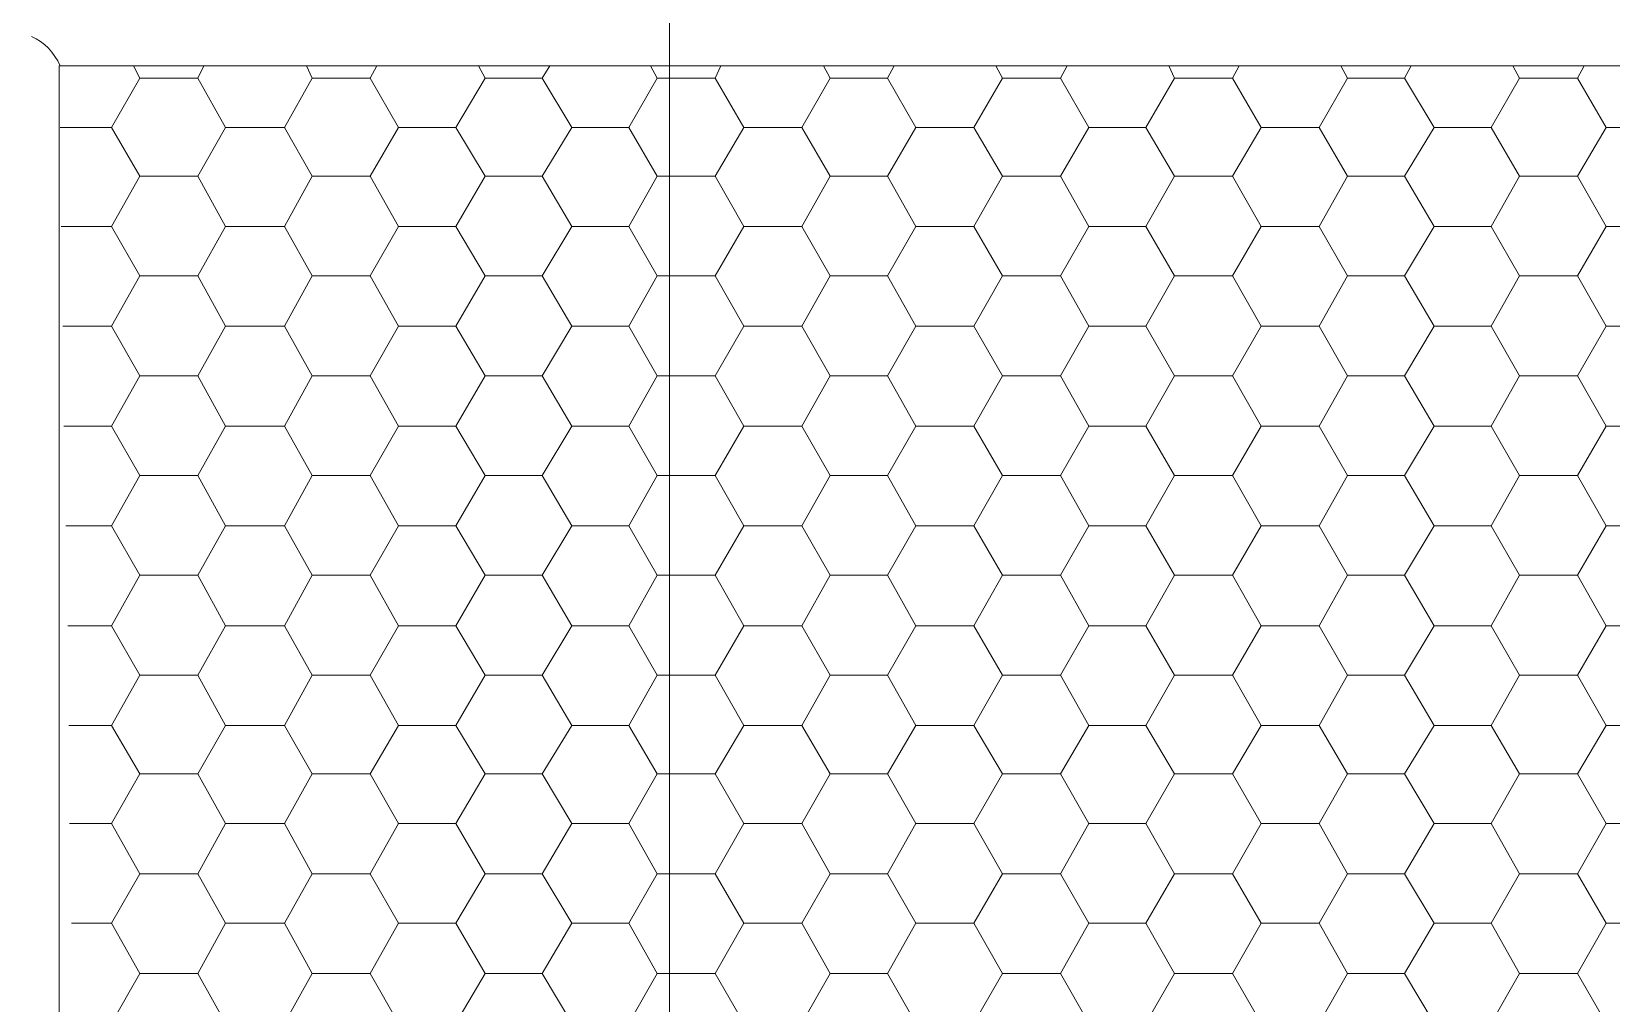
# Model space of a CAD drawing. Header units: millimetres. Extents: x 2928 to 3112, y 1220 to 1280.
# Drawn here: x 3058.327 to 3061.075, y 1273.326 to 1275.017 of the extents above; entities that cross this region are included whole.
import ezdxf

# ---------------------------------------------------------------- set-up
doc = ezdxf.new("R2010")
doc.units = ezdxf.units.MM

msp = doc.modelspace()

# ---------------------------------------------------------------- linework, layer by layer
at = {"color": 253, "linetype": 'Continuous', "lineweight": 5, "true_color": 0x9a9a9a}
msp.add_lwpolyline([(3059.43672, 1267.33264), (3059.43672, 1276.2559), (3061.07416, 1276.2559)], dxfattribs=at)
at = {"color": 7, "linetype": 'Continuous', "lineweight": 5, "true_color": 0x000007}
for points in [[(3062.94813, 1274.95752), (3058.37486, 1274.95752), (3058.37486, 1268.15632), (3062.94813, 1268.15632)], [(3058.37486, 1268.15632), (3058.37486, 1274.95752), (3058.37486, 1274.95752)]]:
    msp.add_lwpolyline(points, dxfattribs=at)
at = {"color": 9, "linetype": 'Continuous', "lineweight": 13, "true_color": 0xbababa}
for points in [[(3058.51544, 1274.93602), (3058.50387, 1274.95752), (3058.50387, 1274.95752)], [(3058.61634, 1274.93602), (3058.62626, 1274.95752), (3058.62626, 1274.95752)], [(3058.81482, 1274.93602), (3058.80489, 1274.95752), (3058.80489, 1274.95752)], [(3058.91571, 1274.93602), (3058.92729, 1274.95752), (3058.92729, 1274.95752)], [(3059.11584, 1274.93602), (3059.10426, 1274.95752), (3059.10426, 1274.95752)], [(3059.21508, 1274.93602), (3059.22831, 1274.95752), (3059.22831, 1274.95752)], [(3059.41521, 1274.93602), (3059.40364, 1274.95752), (3059.40364, 1274.95752)], [(3059.51611, 1274.93602), (3059.52603, 1274.95752), (3059.52603, 1274.95752)], [(3059.71624, 1274.93602), (3059.70466, 1274.95752), (3059.70466, 1274.95752)], [(3059.81548, 1274.93602), (3059.82706, 1274.95752), (3059.82706, 1274.95752)], [(3060.01561, 1274.93602), (3060.00403, 1274.95752), (3060.00403, 1274.95752)], [(3060.11651, 1274.93602), (3060.12808, 1274.95752), (3060.12808, 1274.95752)], [(3060.31498, 1274.93602), (3060.30506, 1274.95752), (3060.30506, 1274.95752)], [(3060.41588, 1274.93602), (3060.42745, 1274.95752), (3060.42745, 1274.95752)], [(3060.61601, 1274.93602), (3060.60443, 1274.95752), (3060.60443, 1274.95752)], [(3060.71525, 1274.93602), (3060.72683, 1274.95752), (3060.72683, 1274.95752)], [(3060.91538, 1274.93602), (3060.9038, 1274.95752), (3060.9038, 1274.95752)], [(3061.01627, 1274.93602), (3061.02785, 1274.95752), (3061.02785, 1274.95752)], [(3058.46582, 1274.85001), (3058.51544, 1274.93602), (3058.51544, 1274.93602)], [(3058.51544, 1274.93602), (3058.61634, 1274.93602), (3058.61634, 1274.93602)], [(3058.6643, 1274.85001), (3058.61634, 1274.93602), (3058.61634, 1274.93602)], [(3058.76685, 1274.85001), (3058.81482, 1274.93602), (3058.81482, 1274.93602)], [(3058.81482, 1274.93602), (3058.91571, 1274.93602), (3058.91571, 1274.93602)], [(3058.96533, 1274.85001), (3058.91571, 1274.93602), (3058.91571, 1274.93602)], [(3059.06457, 1274.85001), (3059.11584, 1274.93602), (3059.11584, 1274.93602)], [(3059.11584, 1274.93602), (3059.21508, 1274.93602), (3059.21508, 1274.93602)], [(3059.26636, 1274.85001), (3059.21508, 1274.93602), (3059.21508, 1274.93602)], [(3059.36559, 1274.85001), (3059.41521, 1274.93602), (3059.41521, 1274.93602)], [(3059.41521, 1274.93602), (3059.51611, 1274.93602), (3059.51611, 1274.93602)], [(3059.56573, 1274.85001), (3059.51611, 1274.93602), (3059.51611, 1274.93602)], [(3059.66662, 1274.85001), (3059.71624, 1274.93602), (3059.71624, 1274.93602)], [(3059.71624, 1274.93602), (3059.81548, 1274.93602), (3059.81548, 1274.93602)], [(3059.8651, 1274.85001), (3059.81548, 1274.93602), (3059.81548, 1274.93602)], [(3059.96599, 1274.85001), (3060.01561, 1274.93602), (3060.01561, 1274.93602)], [(3060.01561, 1274.93602), (3060.11651, 1274.93602), (3060.11651, 1274.93602)], [(3060.16612, 1274.85001), (3060.11651, 1274.93602), (3060.11651, 1274.93602)], [(3060.26536, 1274.85001), (3060.31498, 1274.93602), (3060.31498, 1274.93602)], [(3060.31498, 1274.93602), (3060.41588, 1274.93602), (3060.41588, 1274.93602)], [(3060.4655, 1274.85001), (3060.41588, 1274.93602), (3060.41588, 1274.93602)], [(3060.56639, 1274.85001), (3060.61601, 1274.93602), (3060.61601, 1274.93602)], [(3060.61601, 1274.93602), (3060.71525, 1274.93602), (3060.71525, 1274.93602)], [(3060.76652, 1274.85001), (3060.71525, 1274.93602), (3060.71525, 1274.93602)], [(3060.86576, 1274.85001), (3060.91538, 1274.93602), (3060.91538, 1274.93602)], [(3060.91538, 1274.93602), (3061.01627, 1274.93602), (3061.01627, 1274.93602)], [(3061.06589, 1274.85001), (3061.01627, 1274.93602), (3061.01627, 1274.93602)], [(3058.37651, 1274.85001), (3058.46582, 1274.85001), (3058.46582, 1274.85001)], [(3058.51544, 1274.76566), (3058.46582, 1274.85001), (3058.46582, 1274.85001)], [(3058.61634, 1274.76566), (3058.6643, 1274.85001), (3058.6643, 1274.85001)], [(3058.6643, 1274.85001), (3058.76685, 1274.85001), (3058.76685, 1274.85001)], [(3058.81482, 1274.76566), (3058.76685, 1274.85001), (3058.76685, 1274.85001)], [(3058.91571, 1274.76566), (3058.96533, 1274.85001), (3058.96533, 1274.85001)], [(3058.96533, 1274.85001), (3059.06457, 1274.85001), (3059.06457, 1274.85001)], [(3059.11584, 1274.76566), (3059.06457, 1274.85001), (3059.06457, 1274.85001)], [(3059.21508, 1274.76566), (3059.26636, 1274.85001), (3059.26636, 1274.85001)], [(3059.26636, 1274.85001), (3059.36559, 1274.85001), (3059.36559, 1274.85001)], [(3059.41521, 1274.76566), (3059.36559, 1274.85001), (3059.36559, 1274.85001)], [(3059.51611, 1274.76566), (3059.56573, 1274.85001), (3059.56573, 1274.85001)], [(3059.56573, 1274.85001), (3059.66662, 1274.85001), (3059.66662, 1274.85001)], [(3059.71624, 1274.76566), (3059.66662, 1274.85001), (3059.66662, 1274.85001)], [(3059.81548, 1274.76566), (3059.8651, 1274.85001), (3059.8651, 1274.85001)], [(3059.8651, 1274.85001), (3059.96599, 1274.85001), (3059.96599, 1274.85001)], [(3060.01561, 1274.76566), (3059.96599, 1274.85001), (3059.96599, 1274.85001)], [(3060.11651, 1274.76566), (3060.16612, 1274.85001), (3060.16612, 1274.85001)], [(3060.16612, 1274.85001), (3060.26536, 1274.85001), (3060.26536, 1274.85001)], [(3060.31498, 1274.76566), (3060.26536, 1274.85001), (3060.26536, 1274.85001)], [(3060.41588, 1274.76566), (3060.4655, 1274.85001), (3060.4655, 1274.85001)], [(3060.4655, 1274.85001), (3060.56639, 1274.85001), (3060.56639, 1274.85001)], [(3060.61601, 1274.76566), (3060.56639, 1274.85001), (3060.56639, 1274.85001)], [(3060.71525, 1274.76566), (3060.76652, 1274.85001), (3060.76652, 1274.85001)], [(3060.76652, 1274.85001), (3060.86576, 1274.85001), (3060.86576, 1274.85001)], [(3060.91538, 1274.76566), (3060.86576, 1274.85001), (3060.86576, 1274.85001)], [(3061.01627, 1274.76566), (3061.06589, 1274.85001), (3061.06589, 1274.85001)], [(3061.06589, 1274.85001), (3061.16679, 1274.85001), (3061.16679, 1274.85001)], [(3058.46582, 1274.678), (3058.51544, 1274.76566), (3058.51544, 1274.76566)], [(3058.51544, 1274.76566), (3058.61634, 1274.76566), (3058.61634, 1274.76566)], [(3058.6643, 1274.678), (3058.61634, 1274.76566), (3058.61634, 1274.76566)], [(3058.76685, 1274.678), (3058.81482, 1274.76566), (3058.81482, 1274.76566)], [(3058.81482, 1274.76566), (3058.91571, 1274.76566), (3058.91571, 1274.76566)], [(3058.96533, 1274.678), (3058.91571, 1274.76566), (3058.91571, 1274.76566)], [(3059.06457, 1274.678), (3059.11584, 1274.76566), (3059.11584, 1274.76566)], [(3059.11584, 1274.76566), (3059.21508, 1274.76566), (3059.21508, 1274.76566)], [(3059.26636, 1274.678), (3059.21508, 1274.76566), (3059.21508, 1274.76566)], [(3059.36559, 1274.678), (3059.41521, 1274.76566), (3059.41521, 1274.76566)], [(3059.41521, 1274.76566), (3059.51611, 1274.76566), (3059.51611, 1274.76566)], [(3059.56573, 1274.678), (3059.51611, 1274.76566), (3059.51611, 1274.76566)], [(3059.66662, 1274.678), (3059.71624, 1274.76566), (3059.71624, 1274.76566)], [(3059.71624, 1274.76566), (3059.81548, 1274.76566), (3059.81548, 1274.76566)], [(3059.8651, 1274.678), (3059.81548, 1274.76566), (3059.81548, 1274.76566)], [(3059.96599, 1274.678), (3060.01561, 1274.76566), (3060.01561, 1274.76566)], [(3060.01561, 1274.76566), (3060.11651, 1274.76566), (3060.11651, 1274.76566)], [(3060.16612, 1274.678), (3060.11651, 1274.76566), (3060.11651, 1274.76566)], [(3060.26536, 1274.678), (3060.31498, 1274.76566), (3060.31498, 1274.76566)], [(3060.31498, 1274.76566), (3060.41588, 1274.76566), (3060.41588, 1274.76566)], [(3060.4655, 1274.678), (3060.41588, 1274.76566), (3060.41588, 1274.76566)], [(3060.56639, 1274.678), (3060.61601, 1274.76566), (3060.61601, 1274.76566)], [(3060.61601, 1274.76566), (3060.71525, 1274.76566), (3060.71525, 1274.76566)], [(3060.76652, 1274.678), (3060.71525, 1274.76566), (3060.71525, 1274.76566)], [(3060.86576, 1274.678), (3060.91538, 1274.76566), (3060.91538, 1274.76566)], [(3060.91538, 1274.76566), (3061.01627, 1274.76566), (3061.01627, 1274.76566)], [(3061.06589, 1274.678), (3061.01627, 1274.76566), (3061.01627, 1274.76566)], [(3058.37816, 1274.678), (3058.46582, 1274.678), (3058.46582, 1274.678)], [(3058.51544, 1274.59199), (3058.46582, 1274.678), (3058.46582, 1274.678)], [(3058.61634, 1274.59199), (3058.6643, 1274.678), (3058.6643, 1274.678)], [(3058.6643, 1274.678), (3058.76685, 1274.678), (3058.76685, 1274.678)], [(3058.81482, 1274.59199), (3058.76685, 1274.678), (3058.76685, 1274.678)], [(3058.91571, 1274.59199), (3058.96533, 1274.678), (3058.96533, 1274.678)], [(3058.96533, 1274.678), (3059.06457, 1274.678), (3059.06457, 1274.678)], [(3059.11584, 1274.59199), (3059.06457, 1274.678), (3059.06457, 1274.678)], [(3059.21508, 1274.59199), (3059.26636, 1274.678), (3059.26636, 1274.678)], [(3059.26636, 1274.678), (3059.36559, 1274.678), (3059.36559, 1274.678)], [(3059.41521, 1274.59199), (3059.36559, 1274.678), (3059.36559, 1274.678)], [(3059.51611, 1274.59199), (3059.56573, 1274.678), (3059.56573, 1274.678)], [(3059.56573, 1274.678), (3059.66662, 1274.678), (3059.66662, 1274.678)], [(3059.71624, 1274.59199), (3059.66662, 1274.678), (3059.66662, 1274.678)], [(3059.81548, 1274.59199), (3059.8651, 1274.678), (3059.8651, 1274.678)], [(3059.8651, 1274.678), (3059.96599, 1274.678), (3059.96599, 1274.678)], [(3060.01561, 1274.59199), (3059.96599, 1274.678), (3059.96599, 1274.678)], [(3060.11651, 1274.59199), (3060.16612, 1274.678), (3060.16612, 1274.678)], [(3060.16612, 1274.678), (3060.26536, 1274.678), (3060.26536, 1274.678)], [(3060.31498, 1274.59199), (3060.26536, 1274.678), (3060.26536, 1274.678)], [(3060.41588, 1274.59199), (3060.4655, 1274.678), (3060.4655, 1274.678)], [(3060.4655, 1274.678), (3060.56639, 1274.678), (3060.56639, 1274.678)], [(3060.61601, 1274.59199), (3060.56639, 1274.678), (3060.56639, 1274.678)], [(3060.71525, 1274.59199), (3060.76652, 1274.678), (3060.76652, 1274.678)], [(3060.76652, 1274.678), (3060.86576, 1274.678), (3060.86576, 1274.678)], [(3060.91538, 1274.59199), (3060.86576, 1274.678), (3060.86576, 1274.678)], [(3061.01627, 1274.59199), (3061.06589, 1274.678), (3061.06589, 1274.678)], [(3061.06589, 1274.678), (3061.16679, 1274.678), (3061.16679, 1274.678)], [(3058.46582, 1274.50433), (3058.51544, 1274.59199), (3058.51544, 1274.59199)], [(3058.51544, 1274.59199), (3058.61634, 1274.59199), (3058.61634, 1274.59199)], [(3058.6643, 1274.50433), (3058.61634, 1274.59199), (3058.61634, 1274.59199)], [(3058.76685, 1274.50433), (3058.81482, 1274.59199), (3058.81482, 1274.59199)], [(3058.81482, 1274.59199), (3058.91571, 1274.59199), (3058.91571, 1274.59199)], [(3058.96533, 1274.50433), (3058.91571, 1274.59199), (3058.91571, 1274.59199)], [(3059.06457, 1274.50433), (3059.11584, 1274.59199), (3059.11584, 1274.59199)], [(3059.11584, 1274.59199), (3059.21508, 1274.59199), (3059.21508, 1274.59199)], [(3059.26636, 1274.50433), (3059.21508, 1274.59199), (3059.21508, 1274.59199)], [(3059.36559, 1274.50433), (3059.41521, 1274.59199), (3059.41521, 1274.59199)], [(3059.41521, 1274.59199), (3059.51611, 1274.59199), (3059.51611, 1274.59199)], [(3059.56573, 1274.50433), (3059.51611, 1274.59199), (3059.51611, 1274.59199)], [(3059.66662, 1274.50433), (3059.71624, 1274.59199), (3059.71624, 1274.59199)], [(3059.71624, 1274.59199), (3059.81548, 1274.59199), (3059.81548, 1274.59199)], [(3059.8651, 1274.50433), (3059.81548, 1274.59199), (3059.81548, 1274.59199)], [(3059.96599, 1274.50433), (3060.01561, 1274.59199), (3060.01561, 1274.59199)], [(3060.01561, 1274.59199), (3060.11651, 1274.59199), (3060.11651, 1274.59199)], [(3060.16612, 1274.50433), (3060.11651, 1274.59199), (3060.11651, 1274.59199)], [(3060.26536, 1274.50433), (3060.31498, 1274.59199), (3060.31498, 1274.59199)], [(3060.31498, 1274.59199), (3060.41588, 1274.59199), (3060.41588, 1274.59199)], [(3060.4655, 1274.50433), (3060.41588, 1274.59199), (3060.41588, 1274.59199)], [(3060.56639, 1274.50433), (3060.61601, 1274.59199), (3060.61601, 1274.59199)], [(3060.61601, 1274.59199), (3060.71525, 1274.59199), (3060.71525, 1274.59199)], [(3060.76652, 1274.50433), (3060.71525, 1274.59199), (3060.71525, 1274.59199)], [(3060.86576, 1274.50433), (3060.91538, 1274.59199), (3060.91538, 1274.59199)], [(3060.91538, 1274.59199), (3061.01627, 1274.59199), (3061.01627, 1274.59199)], [(3061.06589, 1274.50433), (3061.01627, 1274.59199), (3061.01627, 1274.59199)], [(3058.38147, 1274.50433), (3058.46582, 1274.50433), (3058.46582, 1274.50433)], [(3058.51544, 1274.41832), (3058.46582, 1274.50433), (3058.46582, 1274.50433)], [(3058.61634, 1274.41832), (3058.6643, 1274.50433), (3058.6643, 1274.50433)], [(3058.6643, 1274.50433), (3058.76685, 1274.50433), (3058.76685, 1274.50433)], [(3058.81482, 1274.41832), (3058.76685, 1274.50433), (3058.76685, 1274.50433)], [(3058.91571, 1274.41832), (3058.96533, 1274.50433), (3058.96533, 1274.50433)], [(3058.96533, 1274.50433), (3059.06457, 1274.50433), (3059.06457, 1274.50433)], [(3059.11584, 1274.41832), (3059.06457, 1274.50433), (3059.06457, 1274.50433)], [(3059.21508, 1274.41832), (3059.26636, 1274.50433), (3059.26636, 1274.50433)], [(3059.26636, 1274.50433), (3059.36559, 1274.50433), (3059.36559, 1274.50433)], [(3059.41521, 1274.41832), (3059.36559, 1274.50433), (3059.36559, 1274.50433)], [(3059.51611, 1274.41832), (3059.56573, 1274.50433), (3059.56573, 1274.50433)], [(3059.56573, 1274.50433), (3059.66662, 1274.50433), (3059.66662, 1274.50433)], [(3059.71624, 1274.41832), (3059.66662, 1274.50433), (3059.66662, 1274.50433)], [(3059.81548, 1274.41832), (3059.8651, 1274.50433), (3059.8651, 1274.50433)], [(3059.8651, 1274.50433), (3059.96599, 1274.50433), (3059.96599, 1274.50433)], [(3060.01561, 1274.41832), (3059.96599, 1274.50433), (3059.96599, 1274.50433)], [(3060.11651, 1274.41832), (3060.16612, 1274.50433), (3060.16612, 1274.50433)], [(3060.16612, 1274.50433), (3060.26536, 1274.50433), (3060.26536, 1274.50433)], [(3060.31498, 1274.41832), (3060.26536, 1274.50433), (3060.26536, 1274.50433)], [(3060.41588, 1274.41832), (3060.4655, 1274.50433), (3060.4655, 1274.50433)], [(3060.4655, 1274.50433), (3060.56639, 1274.50433), (3060.56639, 1274.50433)], [(3060.61601, 1274.41832), (3060.56639, 1274.50433), (3060.56639, 1274.50433)], [(3060.71525, 1274.41832), (3060.76652, 1274.50433), (3060.76652, 1274.50433)], [(3060.76652, 1274.50433), (3060.86576, 1274.50433), (3060.86576, 1274.50433)], [(3060.91538, 1274.41832), (3060.86576, 1274.50433), (3060.86576, 1274.50433)], [(3061.01627, 1274.41832), (3061.06589, 1274.50433), (3061.06589, 1274.50433)], [(3061.06589, 1274.50433), (3061.16679, 1274.50433), (3061.16679, 1274.50433)], [(3058.46582, 1274.33066), (3058.51544, 1274.41832), (3058.51544, 1274.41832)], [(3058.51544, 1274.41832), (3058.61634, 1274.41832), (3058.61634, 1274.41832)], [(3058.6643, 1274.33066), (3058.61634, 1274.41832), (3058.61634, 1274.41832)], [(3058.76685, 1274.33066), (3058.81482, 1274.41832), (3058.81482, 1274.41832)], [(3058.81482, 1274.41832), (3058.91571, 1274.41832), (3058.91571, 1274.41832)], [(3058.96533, 1274.33066), (3058.91571, 1274.41832), (3058.91571, 1274.41832)], [(3059.06457, 1274.33066), (3059.11584, 1274.41832), (3059.11584, 1274.41832)], [(3059.11584, 1274.41832), (3059.21508, 1274.41832), (3059.21508, 1274.41832)], [(3059.26636, 1274.33066), (3059.21508, 1274.41832), (3059.21508, 1274.41832)], [(3059.36559, 1274.33066), (3059.41521, 1274.41832), (3059.41521, 1274.41832)], [(3059.41521, 1274.41832), (3059.51611, 1274.41832), (3059.51611, 1274.41832)], [(3059.56573, 1274.33066), (3059.51611, 1274.41832), (3059.51611, 1274.41832)], [(3059.66662, 1274.33066), (3059.71624, 1274.41832), (3059.71624, 1274.41832)], [(3059.71624, 1274.41832), (3059.81548, 1274.41832), (3059.81548, 1274.41832)], [(3059.8651, 1274.33066), (3059.81548, 1274.41832), (3059.81548, 1274.41832)], [(3059.96599, 1274.33066), (3060.01561, 1274.41832), (3060.01561, 1274.41832)], [(3060.01561, 1274.41832), (3060.11651, 1274.41832), (3060.11651, 1274.41832)], [(3060.16612, 1274.33066), (3060.11651, 1274.41832), (3060.11651, 1274.41832)], [(3060.26536, 1274.33066), (3060.31498, 1274.41832), (3060.31498, 1274.41832)], [(3060.31498, 1274.41832), (3060.41588, 1274.41832), (3060.41588, 1274.41832)], [(3060.4655, 1274.33066), (3060.41588, 1274.41832), (3060.41588, 1274.41832)], [(3060.56639, 1274.33066), (3060.61601, 1274.41832), (3060.61601, 1274.41832)], [(3060.61601, 1274.41832), (3060.71525, 1274.41832), (3060.71525, 1274.41832)], [(3060.76652, 1274.33066), (3060.71525, 1274.41832), (3060.71525, 1274.41832)], [(3060.86576, 1274.33066), (3060.91538, 1274.41832), (3060.91538, 1274.41832)], [(3060.91538, 1274.41832), (3061.01627, 1274.41832), (3061.01627, 1274.41832)], [(3061.06589, 1274.33066), (3061.01627, 1274.41832), (3061.01627, 1274.41832)], [(3058.38313, 1274.33066), (3058.46582, 1274.33066), (3058.46582, 1274.33066)], [(3058.51544, 1274.24465), (3058.46582, 1274.33066), (3058.46582, 1274.33066)], [(3058.61634, 1274.24465), (3058.6643, 1274.33066), (3058.6643, 1274.33066)], [(3058.6643, 1274.33066), (3058.76685, 1274.33066), (3058.76685, 1274.33066)], [(3058.81482, 1274.24465), (3058.76685, 1274.33066), (3058.76685, 1274.33066)], [(3058.91571, 1274.24465), (3058.96533, 1274.33066), (3058.96533, 1274.33066)], [(3058.96533, 1274.33066), (3059.06457, 1274.33066), (3059.06457, 1274.33066)], [(3059.11584, 1274.24465), (3059.06457, 1274.33066), (3059.06457, 1274.33066)], [(3059.21508, 1274.24465), (3059.26636, 1274.33066), (3059.26636, 1274.33066)], [(3059.26636, 1274.33066), (3059.36559, 1274.33066), (3059.36559, 1274.33066)], [(3059.41521, 1274.24465), (3059.36559, 1274.33066), (3059.36559, 1274.33066)], [(3059.51611, 1274.24465), (3059.56573, 1274.33066), (3059.56573, 1274.33066)], [(3059.56573, 1274.33066), (3059.66662, 1274.33066), (3059.66662, 1274.33066)], [(3059.71624, 1274.24465), (3059.66662, 1274.33066), (3059.66662, 1274.33066)], [(3059.81548, 1274.24465), (3059.8651, 1274.33066), (3059.8651, 1274.33066)], [(3059.8651, 1274.33066), (3059.96599, 1274.33066), (3059.96599, 1274.33066)], [(3060.01561, 1274.24465), (3059.96599, 1274.33066), (3059.96599, 1274.33066)], [(3060.11651, 1274.24465), (3060.16612, 1274.33066), (3060.16612, 1274.33066)], [(3060.16612, 1274.33066), (3060.26536, 1274.33066), (3060.26536, 1274.33066)], [(3060.31498, 1274.24465), (3060.26536, 1274.33066), (3060.26536, 1274.33066)], [(3060.41588, 1274.24465), (3060.4655, 1274.33066), (3060.4655, 1274.33066)], [(3060.4655, 1274.33066), (3060.56639, 1274.33066), (3060.56639, 1274.33066)], [(3060.61601, 1274.24465), (3060.56639, 1274.33066), (3060.56639, 1274.33066)], [(3060.71525, 1274.24465), (3060.76652, 1274.33066), (3060.76652, 1274.33066)], [(3060.76652, 1274.33066), (3060.86576, 1274.33066), (3060.86576, 1274.33066)], [(3060.91538, 1274.24465), (3060.86576, 1274.33066), (3060.86576, 1274.33066)], [(3061.01627, 1274.24465), (3061.06589, 1274.33066), (3061.06589, 1274.33066)], [(3061.06589, 1274.33066), (3061.16679, 1274.33066), (3061.16679, 1274.33066)], [(3058.46582, 1274.15699), (3058.51544, 1274.24465), (3058.51544, 1274.24465)], [(3058.51544, 1274.24465), (3058.61634, 1274.24465), (3058.61634, 1274.24465)], [(3058.6643, 1274.15699), (3058.61634, 1274.24465), (3058.61634, 1274.24465)], [(3058.76685, 1274.15699), (3058.81482, 1274.24465), (3058.81482, 1274.24465)], [(3058.81482, 1274.24465), (3058.91571, 1274.24465), (3058.91571, 1274.24465)], [(3058.96533, 1274.15699), (3058.91571, 1274.24465), (3058.91571, 1274.24465)], [(3059.06457, 1274.15699), (3059.11584, 1274.24465), (3059.11584, 1274.24465)], [(3059.11584, 1274.24465), (3059.21508, 1274.24465), (3059.21508, 1274.24465)], [(3059.26636, 1274.15699), (3059.21508, 1274.24465), (3059.21508, 1274.24465)], [(3059.36559, 1274.15699), (3059.41521, 1274.24465), (3059.41521, 1274.24465)], [(3059.41521, 1274.24465), (3059.51611, 1274.24465), (3059.51611, 1274.24465)], [(3059.56573, 1274.15699), (3059.51611, 1274.24465), (3059.51611, 1274.24465)], [(3059.66662, 1274.15699), (3059.71624, 1274.24465), (3059.71624, 1274.24465)], [(3059.71624, 1274.24465), (3059.81548, 1274.24465), (3059.81548, 1274.24465)], [(3059.8651, 1274.15699), (3059.81548, 1274.24465), (3059.81548, 1274.24465)], [(3059.96599, 1274.15699), (3060.01561, 1274.24465), (3060.01561, 1274.24465)], [(3060.01561, 1274.24465), (3060.11651, 1274.24465), (3060.11651, 1274.24465)], [(3060.16612, 1274.15699), (3060.11651, 1274.24465), (3060.11651, 1274.24465)], [(3060.26536, 1274.15699), (3060.31498, 1274.24465), (3060.31498, 1274.24465)], [(3060.31498, 1274.24465), (3060.41588, 1274.24465), (3060.41588, 1274.24465)], [(3060.4655, 1274.15699), (3060.41588, 1274.24465), (3060.41588, 1274.24465)], [(3060.56639, 1274.15699), (3060.61601, 1274.24465), (3060.61601, 1274.24465)], [(3060.61601, 1274.24465), (3060.71525, 1274.24465), (3060.71525, 1274.24465)], [(3060.76652, 1274.15699), (3060.71525, 1274.24465), (3060.71525, 1274.24465)], [(3060.86576, 1274.15699), (3060.91538, 1274.24465), (3060.91538, 1274.24465)], [(3060.91538, 1274.24465), (3061.01627, 1274.24465), (3061.01627, 1274.24465)], [(3061.06589, 1274.15699), (3061.01627, 1274.24465), (3061.01627, 1274.24465)], [(3058.38643, 1274.15699), (3058.46582, 1274.15699), (3058.46582, 1274.15699)], [(3058.51544, 1274.07099), (3058.46582, 1274.15699), (3058.46582, 1274.15699)], [(3058.61634, 1274.07099), (3058.6643, 1274.15699), (3058.6643, 1274.15699)], [(3058.6643, 1274.15699), (3058.76685, 1274.15699), (3058.76685, 1274.15699)], [(3058.81482, 1274.07099), (3058.76685, 1274.15699), (3058.76685, 1274.15699)], [(3058.91571, 1274.07099), (3058.96533, 1274.15699), (3058.96533, 1274.15699)], [(3058.96533, 1274.15699), (3059.06457, 1274.15699), (3059.06457, 1274.15699)], [(3059.11584, 1274.07099), (3059.06457, 1274.15699), (3059.06457, 1274.15699)], [(3059.21508, 1274.07099), (3059.26636, 1274.15699), (3059.26636, 1274.15699)], [(3059.26636, 1274.15699), (3059.36559, 1274.15699), (3059.36559, 1274.15699)], [(3059.41521, 1274.07099), (3059.36559, 1274.15699), (3059.36559, 1274.15699)], [(3059.51611, 1274.07099), (3059.56573, 1274.15699), (3059.56573, 1274.15699)], [(3059.56573, 1274.15699), (3059.66662, 1274.15699), (3059.66662, 1274.15699)], [(3059.71624, 1274.07099), (3059.66662, 1274.15699), (3059.66662, 1274.15699)], [(3059.81548, 1274.07099), (3059.8651, 1274.15699), (3059.8651, 1274.15699)], [(3059.8651, 1274.15699), (3059.96599, 1274.15699), (3059.96599, 1274.15699)], [(3060.01561, 1274.07099), (3059.96599, 1274.15699), (3059.96599, 1274.15699)], [(3060.11651, 1274.07099), (3060.16612, 1274.15699), (3060.16612, 1274.15699)], [(3060.16612, 1274.15699), (3060.26536, 1274.15699), (3060.26536, 1274.15699)], [(3060.31498, 1274.07099), (3060.26536, 1274.15699), (3060.26536, 1274.15699)], [(3060.41588, 1274.07099), (3060.4655, 1274.15699), (3060.4655, 1274.15699)], [(3060.4655, 1274.15699), (3060.56639, 1274.15699), (3060.56639, 1274.15699)], [(3060.61601, 1274.07099), (3060.56639, 1274.15699), (3060.56639, 1274.15699)], [(3060.71525, 1274.07099), (3060.76652, 1274.15699), (3060.76652, 1274.15699)], [(3060.76652, 1274.15699), (3060.86576, 1274.15699), (3060.86576, 1274.15699)], [(3060.91538, 1274.07099), (3060.86576, 1274.15699), (3060.86576, 1274.15699)], [(3061.01627, 1274.07099), (3061.06589, 1274.15699), (3061.06589, 1274.15699)], [(3061.06589, 1274.15699), (3061.16679, 1274.15699), (3061.16679, 1274.15699)], [(3058.46582, 1273.98332), (3058.51544, 1274.07099), (3058.51544, 1274.07099)], [(3058.51544, 1274.07099), (3058.61634, 1274.07099), (3058.61634, 1274.07099)], [(3058.6643, 1273.98332), (3058.61634, 1274.07099), (3058.61634, 1274.07099)], [(3058.76685, 1273.98332), (3058.81482, 1274.07099), (3058.81482, 1274.07099)], [(3058.81482, 1274.07099), (3058.91571, 1274.07099), (3058.91571, 1274.07099)], [(3058.96533, 1273.98332), (3058.91571, 1274.07099), (3058.91571, 1274.07099)], [(3059.06457, 1273.98332), (3059.11584, 1274.07099), (3059.11584, 1274.07099)], [(3059.11584, 1274.07099), (3059.21508, 1274.07099), (3059.21508, 1274.07099)], [(3059.26636, 1273.98332), (3059.21508, 1274.07099), (3059.21508, 1274.07099)], [(3059.36559, 1273.98332), (3059.41521, 1274.07099), (3059.41521, 1274.07099)], [(3059.41521, 1274.07099), (3059.51611, 1274.07099), (3059.51611, 1274.07099)], [(3059.56573, 1273.98332), (3059.51611, 1274.07099), (3059.51611, 1274.07099)], [(3059.66662, 1273.98332), (3059.71624, 1274.07099), (3059.71624, 1274.07099)], [(3059.71624, 1274.07099), (3059.81548, 1274.07099), (3059.81548, 1274.07099)], [(3059.8651, 1273.98332), (3059.81548, 1274.07099), (3059.81548, 1274.07099)], [(3059.96599, 1273.98332), (3060.01561, 1274.07099), (3060.01561, 1274.07099)], [(3060.01561, 1274.07099), (3060.11651, 1274.07099), (3060.11651, 1274.07099)], [(3060.16612, 1273.98332), (3060.11651, 1274.07099), (3060.11651, 1274.07099)], [(3060.26536, 1273.98332), (3060.31498, 1274.07099), (3060.31498, 1274.07099)], [(3060.31498, 1274.07099), (3060.41588, 1274.07099), (3060.41588, 1274.07099)], [(3060.4655, 1273.98332), (3060.41588, 1274.07099), (3060.41588, 1274.07099)], [(3060.56639, 1273.98332), (3060.61601, 1274.07099), (3060.61601, 1274.07099)], [(3060.61601, 1274.07099), (3060.71525, 1274.07099), (3060.71525, 1274.07099)], [(3060.76652, 1273.98332), (3060.71525, 1274.07099), (3060.71525, 1274.07099)], [(3060.86576, 1273.98332), (3060.91538, 1274.07099), (3060.91538, 1274.07099)], [(3060.91538, 1274.07099), (3061.01627, 1274.07099), (3061.01627, 1274.07099)], [(3061.06589, 1273.98332), (3061.01627, 1274.07099), (3061.01627, 1274.07099)], [(3058.38974, 1273.98332), (3058.46582, 1273.98332), (3058.46582, 1273.98332)], [(3058.51544, 1273.89732), (3058.46582, 1273.98332), (3058.46582, 1273.98332)], [(3058.61634, 1273.89732), (3058.6643, 1273.98332), (3058.6643, 1273.98332)], [(3058.6643, 1273.98332), (3058.76685, 1273.98332), (3058.76685, 1273.98332)], [(3058.81482, 1273.89732), (3058.76685, 1273.98332), (3058.76685, 1273.98332)], [(3058.91571, 1273.89732), (3058.96533, 1273.98332), (3058.96533, 1273.98332)], [(3058.96533, 1273.98332), (3059.06457, 1273.98332), (3059.06457, 1273.98332)], [(3059.11584, 1273.89732), (3059.06457, 1273.98332), (3059.06457, 1273.98332)], [(3059.21508, 1273.89732), (3059.26636, 1273.98332), (3059.26636, 1273.98332)], [(3059.26636, 1273.98332), (3059.36559, 1273.98332), (3059.36559, 1273.98332)], [(3059.41521, 1273.89732), (3059.36559, 1273.98332), (3059.36559, 1273.98332)], [(3059.51611, 1273.89732), (3059.56573, 1273.98332), (3059.56573, 1273.98332)], [(3059.56573, 1273.98332), (3059.66662, 1273.98332), (3059.66662, 1273.98332)], [(3059.71624, 1273.89732), (3059.66662, 1273.98332), (3059.66662, 1273.98332)], [(3059.81548, 1273.89732), (3059.8651, 1273.98332), (3059.8651, 1273.98332)], [(3059.8651, 1273.98332), (3059.96599, 1273.98332), (3059.96599, 1273.98332)], [(3060.01561, 1273.89732), (3059.96599, 1273.98332), (3059.96599, 1273.98332)], [(3060.11651, 1273.89732), (3060.16612, 1273.98332), (3060.16612, 1273.98332)], [(3060.16612, 1273.98332), (3060.26536, 1273.98332), (3060.26536, 1273.98332)], [(3060.31498, 1273.89732), (3060.26536, 1273.98332), (3060.26536, 1273.98332)], [(3060.41588, 1273.89732), (3060.4655, 1273.98332), (3060.4655, 1273.98332)], [(3060.4655, 1273.98332), (3060.56639, 1273.98332), (3060.56639, 1273.98332)], [(3060.61601, 1273.89732), (3060.56639, 1273.98332), (3060.56639, 1273.98332)], [(3060.71525, 1273.89732), (3060.76652, 1273.98332), (3060.76652, 1273.98332)], [(3060.76652, 1273.98332), (3060.86576, 1273.98332), (3060.86576, 1273.98332)], [(3060.91538, 1273.89732), (3060.86576, 1273.98332), (3060.86576, 1273.98332)], [(3061.01627, 1273.89732), (3061.06589, 1273.98332), (3061.06589, 1273.98332)], [(3061.06589, 1273.98332), (3061.16679, 1273.98332), (3061.16679, 1273.98332)], [(3058.46582, 1273.80966), (3058.51544, 1273.89732), (3058.51544, 1273.89732)], [(3058.51544, 1273.89732), (3058.61634, 1273.89732), (3058.61634, 1273.89732)], [(3058.6643, 1273.80966), (3058.61634, 1273.89732), (3058.61634, 1273.89732)], [(3058.76685, 1273.80966), (3058.81482, 1273.89732), (3058.81482, 1273.89732)], [(3058.81482, 1273.89732), (3058.91571, 1273.89732), (3058.91571, 1273.89732)], [(3058.96533, 1273.80966), (3058.91571, 1273.89732), (3058.91571, 1273.89732)], [(3059.06457, 1273.80966), (3059.11584, 1273.89732), (3059.11584, 1273.89732)], [(3059.11584, 1273.89732), (3059.21508, 1273.89732), (3059.21508, 1273.89732)], [(3059.26636, 1273.80966), (3059.21508, 1273.89732), (3059.21508, 1273.89732)], [(3059.36559, 1273.80966), (3059.41521, 1273.89732), (3059.41521, 1273.89732)], [(3059.41521, 1273.89732), (3059.51611, 1273.89732), (3059.51611, 1273.89732)], [(3059.56573, 1273.80966), (3059.51611, 1273.89732), (3059.51611, 1273.89732)], [(3059.66662, 1273.80966), (3059.71624, 1273.89732), (3059.71624, 1273.89732)], [(3059.71624, 1273.89732), (3059.81548, 1273.89732), (3059.81548, 1273.89732)], [(3059.8651, 1273.80966), (3059.81548, 1273.89732), (3059.81548, 1273.89732)], [(3059.96599, 1273.80966), (3060.01561, 1273.89732), (3060.01561, 1273.89732)], [(3060.01561, 1273.89732), (3060.11651, 1273.89732), (3060.11651, 1273.89732)], [(3060.16612, 1273.80966), (3060.11651, 1273.89732), (3060.11651, 1273.89732)], [(3060.26536, 1273.80966), (3060.31498, 1273.89732), (3060.31498, 1273.89732)], [(3060.31498, 1273.89732), (3060.41588, 1273.89732), (3060.41588, 1273.89732)], [(3060.4655, 1273.80966), (3060.41588, 1273.89732), (3060.41588, 1273.89732)], [(3060.56639, 1273.80966), (3060.61601, 1273.89732), (3060.61601, 1273.89732)], [(3060.61601, 1273.89732), (3060.71525, 1273.89732), (3060.71525, 1273.89732)], [(3060.76652, 1273.80966), (3060.71525, 1273.89732), (3060.71525, 1273.89732)], [(3060.86576, 1273.80966), (3060.91538, 1273.89732), (3060.91538, 1273.89732)], [(3060.91538, 1273.89732), (3061.01627, 1273.89732), (3061.01627, 1273.89732)], [(3061.06589, 1273.80966), (3061.01627, 1273.89732), (3061.01627, 1273.89732)], [(3058.3914, 1273.80966), (3058.46582, 1273.80966), (3058.46582, 1273.80966)], [(3058.51544, 1273.7253), (3058.46582, 1273.80966), (3058.46582, 1273.80966)], [(3058.61634, 1273.7253), (3058.6643, 1273.80966), (3058.6643, 1273.80966)], [(3058.6643, 1273.80966), (3058.76685, 1273.80966), (3058.76685, 1273.80966)], [(3058.81482, 1273.7253), (3058.76685, 1273.80966), (3058.76685, 1273.80966)], [(3058.91571, 1273.7253), (3058.96533, 1273.80966), (3058.96533, 1273.80966)], [(3058.96533, 1273.80966), (3059.06457, 1273.80966), (3059.06457, 1273.80966)], [(3059.11584, 1273.7253), (3059.06457, 1273.80966), (3059.06457, 1273.80966)], [(3059.21508, 1273.7253), (3059.26636, 1273.80966), (3059.26636, 1273.80966)], [(3059.26636, 1273.80966), (3059.36559, 1273.80966), (3059.36559, 1273.80966)], [(3059.41521, 1273.7253), (3059.36559, 1273.80966), (3059.36559, 1273.80966)], [(3059.51611, 1273.7253), (3059.56573, 1273.80966), (3059.56573, 1273.80966)], [(3059.56573, 1273.80966), (3059.66662, 1273.80966), (3059.66662, 1273.80966)], [(3059.71624, 1273.7253), (3059.66662, 1273.80966), (3059.66662, 1273.80966)], [(3059.81548, 1273.7253), (3059.8651, 1273.80966), (3059.8651, 1273.80966)], [(3059.8651, 1273.80966), (3059.96599, 1273.80966), (3059.96599, 1273.80966)], [(3060.01561, 1273.7253), (3059.96599, 1273.80966), (3059.96599, 1273.80966)], [(3060.11651, 1273.7253), (3060.16612, 1273.80966), (3060.16612, 1273.80966)], [(3060.16612, 1273.80966), (3060.26536, 1273.80966), (3060.26536, 1273.80966)], [(3060.31498, 1273.7253), (3060.26536, 1273.80966), (3060.26536, 1273.80966)], [(3060.41588, 1273.7253), (3060.4655, 1273.80966), (3060.4655, 1273.80966)], [(3060.4655, 1273.80966), (3060.56639, 1273.80966), (3060.56639, 1273.80966)], [(3060.61601, 1273.7253), (3060.56639, 1273.80966), (3060.56639, 1273.80966)], [(3060.71525, 1273.7253), (3060.76652, 1273.80966), (3060.76652, 1273.80966)], [(3060.76652, 1273.80966), (3060.86576, 1273.80966), (3060.86576, 1273.80966)], [(3060.91538, 1273.7253), (3060.86576, 1273.80966), (3060.86576, 1273.80966)], [(3061.01627, 1273.7253), (3061.06589, 1273.80966), (3061.06589, 1273.80966)], [(3061.06589, 1273.80966), (3061.16679, 1273.80966), (3061.16679, 1273.80966)], [(3058.46582, 1273.63929), (3058.51544, 1273.7253), (3058.51544, 1273.7253)], [(3058.51544, 1273.7253), (3058.61634, 1273.7253), (3058.61634, 1273.7253)], [(3058.6643, 1273.63929), (3058.61634, 1273.7253), (3058.61634, 1273.7253)], [(3058.76685, 1273.63929), (3058.81482, 1273.7253), (3058.81482, 1273.7253)], [(3058.81482, 1273.7253), (3058.91571, 1273.7253), (3058.91571, 1273.7253)], [(3058.96533, 1273.63929), (3058.91571, 1273.7253), (3058.91571, 1273.7253)], [(3059.06457, 1273.63929), (3059.11584, 1273.7253), (3059.11584, 1273.7253)], [(3059.11584, 1273.7253), (3059.21508, 1273.7253), (3059.21508, 1273.7253)], [(3059.26636, 1273.63929), (3059.21508, 1273.7253), (3059.21508, 1273.7253)], [(3059.36559, 1273.63929), (3059.41521, 1273.7253), (3059.41521, 1273.7253)], [(3059.41521, 1273.7253), (3059.51611, 1273.7253), (3059.51611, 1273.7253)], [(3059.56573, 1273.63929), (3059.51611, 1273.7253), (3059.51611, 1273.7253)], [(3059.66662, 1273.63929), (3059.71624, 1273.7253), (3059.71624, 1273.7253)], [(3059.71624, 1273.7253), (3059.81548, 1273.7253), (3059.81548, 1273.7253)], [(3059.8651, 1273.63929), (3059.81548, 1273.7253), (3059.81548, 1273.7253)], [(3059.96599, 1273.63929), (3060.01561, 1273.7253), (3060.01561, 1273.7253)], [(3060.01561, 1273.7253), (3060.11651, 1273.7253), (3060.11651, 1273.7253)], [(3060.16612, 1273.63929), (3060.11651, 1273.7253), (3060.11651, 1273.7253)], [(3060.26536, 1273.63929), (3060.31498, 1273.7253), (3060.31498, 1273.7253)], [(3060.31498, 1273.7253), (3060.41588, 1273.7253), (3060.41588, 1273.7253)], [(3060.4655, 1273.63929), (3060.41588, 1273.7253), (3060.41588, 1273.7253)], [(3060.56639, 1273.63929), (3060.61601, 1273.7253), (3060.61601, 1273.7253)], [(3060.61601, 1273.7253), (3060.71525, 1273.7253), (3060.71525, 1273.7253)], [(3060.76652, 1273.63929), (3060.71525, 1273.7253), (3060.71525, 1273.7253)], [(3060.86576, 1273.63929), (3060.91538, 1273.7253), (3060.91538, 1273.7253)], [(3060.91538, 1273.7253), (3061.01627, 1273.7253), (3061.01627, 1273.7253)], [(3061.06589, 1273.63929), (3061.01627, 1273.7253), (3061.01627, 1273.7253)], [(3058.39305, 1273.63929), (3058.46582, 1273.63929), (3058.46582, 1273.63929)], [(3058.51544, 1273.55163), (3058.46582, 1273.63929), (3058.46582, 1273.63929)], [(3058.61634, 1273.55163), (3058.6643, 1273.63929), (3058.6643, 1273.63929)], [(3058.6643, 1273.63929), (3058.76685, 1273.63929), (3058.76685, 1273.63929)], [(3058.81482, 1273.55163), (3058.76685, 1273.63929), (3058.76685, 1273.63929)], [(3058.91571, 1273.55163), (3058.96533, 1273.63929), (3058.96533, 1273.63929)], [(3058.96533, 1273.63929), (3059.06457, 1273.63929), (3059.06457, 1273.63929)], [(3059.11584, 1273.55163), (3059.06457, 1273.63929), (3059.06457, 1273.63929)], [(3059.21508, 1273.55163), (3059.26636, 1273.63929), (3059.26636, 1273.63929)], [(3059.26636, 1273.63929), (3059.36559, 1273.63929), (3059.36559, 1273.63929)], [(3059.41521, 1273.55163), (3059.36559, 1273.63929), (3059.36559, 1273.63929)], [(3059.51611, 1273.55163), (3059.56573, 1273.63929), (3059.56573, 1273.63929)], [(3059.56573, 1273.63929), (3059.66662, 1273.63929), (3059.66662, 1273.63929)], [(3059.71624, 1273.55163), (3059.66662, 1273.63929), (3059.66662, 1273.63929)], [(3059.81548, 1273.55163), (3059.8651, 1273.63929), (3059.8651, 1273.63929)], [(3059.8651, 1273.63929), (3059.96599, 1273.63929), (3059.96599, 1273.63929)], [(3060.01561, 1273.55163), (3059.96599, 1273.63929), (3059.96599, 1273.63929)], [(3060.11651, 1273.55163), (3060.16612, 1273.63929), (3060.16612, 1273.63929)], [(3060.16612, 1273.63929), (3060.26536, 1273.63929), (3060.26536, 1273.63929)], [(3060.31498, 1273.55163), (3060.26536, 1273.63929), (3060.26536, 1273.63929)], [(3060.41588, 1273.55163), (3060.4655, 1273.63929), (3060.4655, 1273.63929)], [(3060.4655, 1273.63929), (3060.56639, 1273.63929), (3060.56639, 1273.63929)], [(3060.61601, 1273.55163), (3060.56639, 1273.63929), (3060.56639, 1273.63929)], [(3060.71525, 1273.55163), (3060.76652, 1273.63929), (3060.76652, 1273.63929)], [(3060.76652, 1273.63929), (3060.86576, 1273.63929), (3060.86576, 1273.63929)], [(3060.91538, 1273.55163), (3060.86576, 1273.63929), (3060.86576, 1273.63929)], [(3061.01627, 1273.55163), (3061.06589, 1273.63929), (3061.06589, 1273.63929)], [(3061.06589, 1273.63929), (3061.16679, 1273.63929), (3061.16679, 1273.63929)], [(3058.46582, 1273.46563), (3058.51544, 1273.55163), (3058.51544, 1273.55163)], [(3058.51544, 1273.55163), (3058.61634, 1273.55163), (3058.61634, 1273.55163)], [(3058.6643, 1273.46563), (3058.61634, 1273.55163), (3058.61634, 1273.55163)], [(3058.76685, 1273.46563), (3058.81482, 1273.55163), (3058.81482, 1273.55163)], [(3058.81482, 1273.55163), (3058.91571, 1273.55163), (3058.91571, 1273.55163)], [(3058.96533, 1273.46563), (3058.91571, 1273.55163), (3058.91571, 1273.55163)], [(3059.06457, 1273.46563), (3059.11584, 1273.55163), (3059.11584, 1273.55163)], [(3059.11584, 1273.55163), (3059.21508, 1273.55163), (3059.21508, 1273.55163)], [(3059.26636, 1273.46563), (3059.21508, 1273.55163), (3059.21508, 1273.55163)], [(3059.36559, 1273.46563), (3059.41521, 1273.55163), (3059.41521, 1273.55163)], [(3059.41521, 1273.55163), (3059.51611, 1273.55163), (3059.51611, 1273.55163)], [(3059.56573, 1273.46563), (3059.51611, 1273.55163), (3059.51611, 1273.55163)], [(3059.66662, 1273.46563), (3059.71624, 1273.55163), (3059.71624, 1273.55163)], [(3059.71624, 1273.55163), (3059.81548, 1273.55163), (3059.81548, 1273.55163)], [(3059.8651, 1273.46563), (3059.81548, 1273.55163), (3059.81548, 1273.55163)], [(3059.96599, 1273.46563), (3060.01561, 1273.55163), (3060.01561, 1273.55163)], [(3060.01561, 1273.55163), (3060.11651, 1273.55163), (3060.11651, 1273.55163)], [(3060.16612, 1273.46563), (3060.11651, 1273.55163), (3060.11651, 1273.55163)], [(3060.26536, 1273.46563), (3060.31498, 1273.55163), (3060.31498, 1273.55163)], [(3060.31498, 1273.55163), (3060.41588, 1273.55163), (3060.41588, 1273.55163)], [(3060.4655, 1273.46563), (3060.41588, 1273.55163), (3060.41588, 1273.55163)], [(3060.56639, 1273.46563), (3060.61601, 1273.55163), (3060.61601, 1273.55163)], [(3060.61601, 1273.55163), (3060.71525, 1273.55163), (3060.71525, 1273.55163)], [(3060.76652, 1273.46563), (3060.71525, 1273.55163), (3060.71525, 1273.55163)], [(3060.86576, 1273.46563), (3060.91538, 1273.55163), (3060.91538, 1273.55163)], [(3060.91538, 1273.55163), (3061.01627, 1273.55163), (3061.01627, 1273.55163)], [(3061.06589, 1273.46563), (3061.01627, 1273.55163), (3061.01627, 1273.55163)], [(3058.39636, 1273.46563), (3058.46582, 1273.46563), (3058.46582, 1273.46563)], [(3058.51544, 1273.37796), (3058.46582, 1273.46563), (3058.46582, 1273.46563)], [(3058.61634, 1273.37796), (3058.6643, 1273.46563), (3058.6643, 1273.46563)], [(3058.6643, 1273.46563), (3058.76685, 1273.46563), (3058.76685, 1273.46563)], [(3058.81482, 1273.37796), (3058.76685, 1273.46563), (3058.76685, 1273.46563)], [(3058.91571, 1273.37796), (3058.96533, 1273.46563), (3058.96533, 1273.46563)], [(3058.96533, 1273.46563), (3059.06457, 1273.46563), (3059.06457, 1273.46563)], [(3059.11584, 1273.37796), (3059.06457, 1273.46563), (3059.06457, 1273.46563)], [(3059.21508, 1273.37796), (3059.26636, 1273.46563), (3059.26636, 1273.46563)], [(3059.26636, 1273.46563), (3059.36559, 1273.46563), (3059.36559, 1273.46563)], [(3059.41521, 1273.37796), (3059.36559, 1273.46563), (3059.36559, 1273.46563)], [(3059.51611, 1273.37796), (3059.56573, 1273.46563), (3059.56573, 1273.46563)], [(3059.56573, 1273.46563), (3059.66662, 1273.46563), (3059.66662, 1273.46563)], [(3059.71624, 1273.37796), (3059.66662, 1273.46563), (3059.66662, 1273.46563)], [(3059.81548, 1273.37796), (3059.8651, 1273.46563), (3059.8651, 1273.46563)], [(3059.8651, 1273.46563), (3059.96599, 1273.46563), (3059.96599, 1273.46563)], [(3060.01561, 1273.37796), (3059.96599, 1273.46563), (3059.96599, 1273.46563)], [(3060.11651, 1273.37796), (3060.16612, 1273.46563), (3060.16612, 1273.46563)], [(3060.16612, 1273.46563), (3060.26536, 1273.46563), (3060.26536, 1273.46563)], [(3060.31498, 1273.37796), (3060.26536, 1273.46563), (3060.26536, 1273.46563)], [(3060.41588, 1273.37796), (3060.4655, 1273.46563), (3060.4655, 1273.46563)], [(3060.4655, 1273.46563), (3060.56639, 1273.46563), (3060.56639, 1273.46563)], [(3060.61601, 1273.37796), (3060.56639, 1273.46563), (3060.56639, 1273.46563)], [(3060.71525, 1273.37796), (3060.76652, 1273.46563), (3060.76652, 1273.46563)], [(3060.76652, 1273.46563), (3060.86576, 1273.46563), (3060.86576, 1273.46563)], [(3060.91538, 1273.37796), (3060.86576, 1273.46563), (3060.86576, 1273.46563)], [(3061.01627, 1273.37796), (3061.06589, 1273.46563), (3061.06589, 1273.46563)], [(3061.06589, 1273.46563), (3061.16679, 1273.46563), (3061.16679, 1273.46563)], [(3058.46582, 1273.29196), (3058.51544, 1273.37796), (3058.51544, 1273.37796)], [(3058.51544, 1273.37796), (3058.61634, 1273.37796), (3058.61634, 1273.37796)], [(3058.6643, 1273.29196), (3058.61634, 1273.37796), (3058.61634, 1273.37796)], [(3058.76685, 1273.29196), (3058.81482, 1273.37796), (3058.81482, 1273.37796)], [(3058.81482, 1273.37796), (3058.91571, 1273.37796), (3058.91571, 1273.37796)], [(3058.96533, 1273.29196), (3058.91571, 1273.37796), (3058.91571, 1273.37796)], [(3059.06457, 1273.29196), (3059.11584, 1273.37796), (3059.11584, 1273.37796)], [(3059.11584, 1273.37796), (3059.21508, 1273.37796), (3059.21508, 1273.37796)], [(3059.26636, 1273.29196), (3059.21508, 1273.37796), (3059.21508, 1273.37796)], [(3059.36559, 1273.29196), (3059.41521, 1273.37796), (3059.41521, 1273.37796)], [(3059.41521, 1273.37796), (3059.51611, 1273.37796), (3059.51611, 1273.37796)], [(3059.56573, 1273.29196), (3059.51611, 1273.37796), (3059.51611, 1273.37796)], [(3059.66662, 1273.29196), (3059.71624, 1273.37796), (3059.71624, 1273.37796)], [(3059.71624, 1273.37796), (3059.81548, 1273.37796), (3059.81548, 1273.37796)], [(3059.8651, 1273.29196), (3059.81548, 1273.37796), (3059.81548, 1273.37796)], [(3059.96599, 1273.29196), (3060.01561, 1273.37796), (3060.01561, 1273.37796)], [(3060.01561, 1273.37796), (3060.11651, 1273.37796), (3060.11651, 1273.37796)], [(3060.16612, 1273.29196), (3060.11651, 1273.37796), (3060.11651, 1273.37796)], [(3060.26536, 1273.29196), (3060.31498, 1273.37796), (3060.31498, 1273.37796)], [(3060.31498, 1273.37796), (3060.41588, 1273.37796), (3060.41588, 1273.37796)], [(3060.4655, 1273.29196), (3060.41588, 1273.37796), (3060.41588, 1273.37796)], [(3060.56639, 1273.29196), (3060.61601, 1273.37796), (3060.61601, 1273.37796)], [(3060.61601, 1273.37796), (3060.71525, 1273.37796), (3060.71525, 1273.37796)], [(3060.76652, 1273.29196), (3060.71525, 1273.37796), (3060.71525, 1273.37796)], [(3060.86576, 1273.29196), (3060.91538, 1273.37796), (3060.91538, 1273.37796)], [(3060.91538, 1273.37796), (3061.01627, 1273.37796), (3061.01627, 1273.37796)], [(3061.06589, 1273.29196), (3061.01627, 1273.37796), (3061.01627, 1273.37796)]]:
    msp.add_lwpolyline(points, dxfattribs=at)
at = {"color": 7, "linetype": 'Continuous', "lineweight": 5, "true_color": 0x000007}
msp.add_open_spline([(3058.37651, 1274.95752), (3058.36659, 1274.98068), (3058.34839, 1274.99887), (3058.32689, 1275.0088)], degree=3, dxfattribs=at)

doc.saveas('drawing.dxf')
